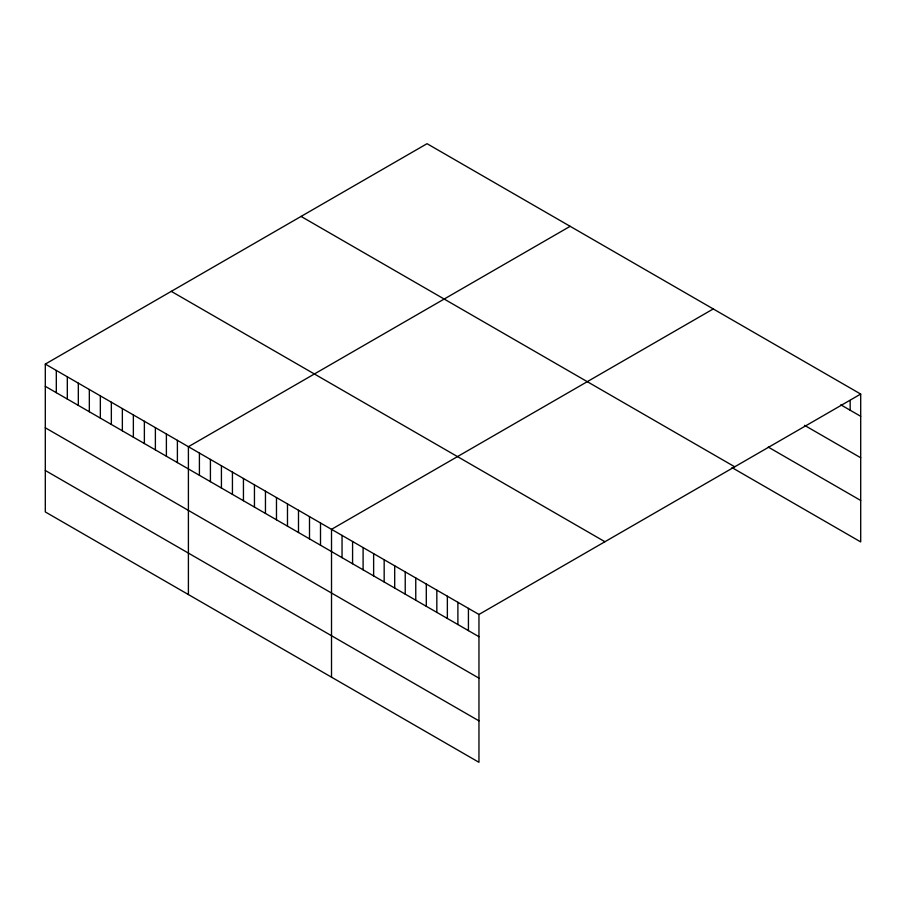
<?xml version="1.0" encoding="UTF-8"?>
<svg xmlns="http://www.w3.org/2000/svg" width="906" height="906" viewBox="0 0 906 906"><rect width="100%" height="100%" fill="white"/><g stroke="black" fill="none" stroke-linecap="round" stroke-linejoin="round"><path stroke-width="1.36" d="M45.3 364.087L478.957 614.461L478.957 762.308L45.3 511.935L45.3 364.087L427.043 143.692L860.7 394.065L860.7 541.913L731.98 467.598M570.146 226.319L188.403 446.715L188.403 594.562M713.26 308.935L331.517 529.331L331.517 677.178M478.957 614.461L860.7 394.065M840.802 404.812L860.7 416.307M804.528 425.322L860.7 457.757M768.254 447.088L860.7 500.463M301.064 216.421L734.721 466.794M171.279 291.358L604.936 541.731M45.3 386.33L478.957 636.703M45.3 427.779L478.957 678.152M45.3 470.486L478.957 720.859M850.168 400.486L850.168 410.225M468.425 608.379L468.425 630.621M457.892 602.297L457.892 624.54M447.36 596.216L447.36 618.458M436.828 590.134L436.828 612.377M426.296 584.053L426.296 606.295M415.763 577.983L415.763 600.214M405.231 571.901L405.231 594.143M394.699 565.82L394.699 588.062M384.167 559.738L384.167 581.98M373.634 553.657L373.634 575.899M363.102 547.575L363.102 569.817M352.581 541.494L352.581 563.736M342.049 535.412L342.049 557.654M320.509 522.977L320.509 545.219M309.501 516.624L309.501 538.866M298.493 510.271L298.493 532.513M287.485 503.917L287.485 526.148M276.477 497.553L276.477 519.795M265.458 491.199L265.458 513.442M254.45 484.846L254.45 507.088M243.442 478.493L243.442 500.735M232.434 472.139L232.434 494.37M221.426 465.775L221.426 488.017M210.419 459.421L210.419 481.664M199.411 453.068L199.411 475.31M177.395 440.361L177.395 462.604M166.387 433.997L166.387 456.239M155.379 427.643L155.379 449.886M144.371 421.29L144.371 443.532M133.363 414.937L133.363 437.179M122.355 408.583L122.355 430.826M111.347 402.23L111.347 424.461M100.34 395.865L100.34 418.108M89.332 389.512L89.332 411.754M78.324 383.159L78.324 405.401M67.316 376.805L67.316 399.048M56.308 370.452L56.308 392.683"/></g></svg>
